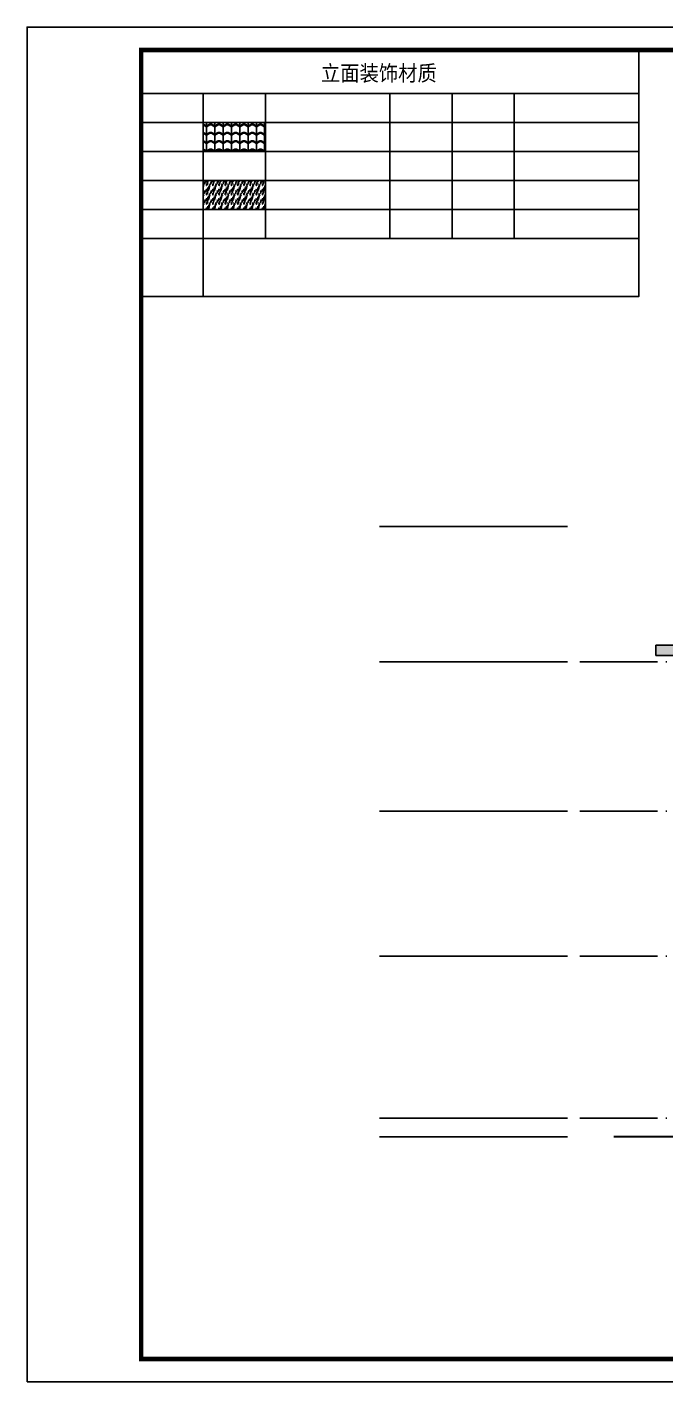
# Model space of a CAD drawing. Extents: x 44111 to 90315, y 4379 to 151689.
# Drawn here: x 44111 to 59517, y 42592 to 75262 of the extents above; entities that cross this region are included whole.
import ezdxf

# ---------------------------------------------------------------- set-up
doc = ezdxf.new("R2010")
doc.units = 0
doc.header["$LTSCALE"] = 1000
doc.header["$MEASUREMENT"] = 0
doc.linetypes.add('DOTE', pattern=[2.42, 2, -0.2, 0.02, -0.2])
for name, color, linetype in [('A-DOTE', 1, 'DOTE'), ('A-PUB_TEXT', 7, 'Continuous'), ('A-TEXT-DESC', 4, 'Continuous'), ('A-立面看线', 50, 'Continuous'), ('DIM_ELEV', 3, 'Continuous'), ('J-LM-外墙材料分色', 249, 'Continuous'), ('PUB_TAB', 7, 'Continuous'), ('PUB_TITLE', 4, 'Continuous'), ('图框固定块', 3, 'Continuous'), ('立面填充', 252, 'Continuous')]:
    doc.layers.add(name, color=color, linetype=linetype)
doc.styles.add('宋体', font='')
doc.styles.get('宋体').set_extended_font_data('SimSun')

msp = doc.modelspace()

# ---------------------------------------------------------------- hatches: boundary and pattern name
at = {"layer": 'J-LM-外墙材料分色'}
h = msp.add_hatch(dxfattribs=at)
h.set_pattern_fill('大理石', color=159, scale=50)
h.set_pattern_definition([(41.9872125, (-973435.173, -2891120.448), (299.9999956, 225.00000492), [4.804866, -1004.216925]), (68.1985905, (-973506.6, -2891127.948), (149.9999999, 450.0000002), [17.309459, -1194.35262]), (60.9453959, (-973510.173, -2891136.52), (149.99998994, 225.00000639), [7.354022, -1536.99045]), (90, (-973506.6, -2891130.09), (150, -9e-15), [2.142857, -222.85713]), (71.565051, (-973436.6, -2891124.73), (3e-07, 225.0000005), [4.51754, -469.824105]), (171.469234, (-973436.601, -2891124.733), (-149.99999951, 1.39e-06), [7.222767, -1509.5583]), (79.2157021, (-973446.601, -2891138.662), (150.00000075, 900.00000042), [15.269685, -1588.04715]), (62.1329961, (-973559.4585, -2891070.0904), (599.999992709, 1125.0000044), [35.147284, -7345.78245]), (0, (-973557.3, -2891037.1), (0, 225), [0, -150]), (64.9831065, (-973460.173, -2890996.162), (300.00000076, 674.999999545), [23.647065, -2459.2947]), (81.4391104, (-973402.3156, -2891085.0904), (299.9999994835, 2024.9999872306), [33.588522, -7020.0009]), (82.8749836, (-973485.173, -2891064.733), (149.999990988, 1125.000001127), [17.276266, -3610.7397]), (76.75948, (-973500.173, -2891111.876), (150.000001458, 674.99999948), [37.42339, -3892.0326]), (0, (-973523.56, -2891111.77), (0, 225), [0, -150]), (0, (-973521.15, -2891114.17), (0, 225), [0, -150]), (0, (-973504.28, -2891102.13), (0, 225), [0, -150]), (0, (-973509.1, -2891075.64), (0, 225), [0, -150]), (59.0362434, (-973491.601, -2891075.448), (149.99998805, 225.00000645), [12.494896, -2611.4334]), (0, (-973485.19, -2891065.15), (0, 225), [0, -150]), (0, (-973504.28, -2891073.23), (0, 225), [0, -150]), (0, (-973497.04, -2891058.78), (0, 225), [0, -150]), (0, (-973504.28, -2891080.46), (0, 225), [0, -150]), (50.1944289, (-973417.316, -2891095.805), (150.0000001, 225.0000001), [5.57875, -1165.9587]), (90, (-973417.32, -2891102.23), (150, -9e-15), [6.428571, -218.57142]), (43.6677801, (-973425.173, -2891109.733), (450.00000034, 449.99999912), [10.862076, -2270.1738]), (90, (-973425.17, -2891111.88), (150, -9e-15), [2.142857, -222.85713]), (39.805571, (-973431.601, -2891117.233), (299.99999284, 225.00000885), [8.368125, -1748.93805]), (0, (-973453.66, -2891102.13), (0, 225), [0, -150]), (0, (-973416.99, -2891095.34), (0, 225), [0, -150]), (0, (-973416.99, -2891095.34), (0, 225), [0, -150]), (29.3577535, (-973413.744, -2891091.52), (449.99999909, 225.00000133), [13.112542, -1363.704435]), (0, (-973417.5, -2891080.46), (0, 225), [0, -150]), (146.309932, (-973460.173, -2890996.162), (-300.00000184, 224.99999611), [15.452362, -1607.0457]), (8.13010235, (-973476.601, -2891026.162), (1499.99998944, 224.999998665), [15.152287, -3166.8282]), (47.8624052, (-973510.173, -2891030.4475), (600.000000265, 674.999999374), [20.228289, -4227.71235]), (14.6208739, (-973543.03, -2891039.019), (899.99999752, 225.000009386), [33.956755, -3531.5025]), (0, (-973530.79, -2891025.06), (0, 225), [0, -150]), (18.4349488, (-973483.03, -2891047.59), (600.00000006, 224.99999927), [6.77631, -1416.248625]), (16.6992442, (-973476.6, -2891045.448), (149.999997, 1.24e-05), [3.72868, -779.294295]), (101.093723, (-973473.03, -2891044.376), (-300.000002622, 1574.99998526), [18.561123, -3879.2748]), (0, (-973492.22, -2891034.7), (0, 225), [0, -150]), (0, (-973476.68, -2891025.74), (0, 225), [0, -150]), (0, (-973497.04, -2891051.55), (0, 225), [0, -150]), (0, (-973516.33, -2891003.38), (0, 225), [0, -150]), (0, (-973523.56, -2891013.02), (0, 225), [0, -150]), (44.1449026, (-973485.173, -2890999.376), (450.00000077, 449.999999984), [16.92194, -3536.6853]), (54.5829447, (-973496.601, -2891015.4475), (150.00000042, 224.999999113), [19.720626, -4121.6106]), (0, (-973484.97, -2890999.23), (0, 225), [0, -150]), (0, (-973506.69, -2891010.6), (0, 225), [0, -150]), (0, (-973484.97, -2890999.23), (0, 225), [0, -150]), (0, (-973496.58, -2891015.8), (0, 225), [0, -150]), (75.0685828, (-973461.6, -2891024.02), (150, 675.0000002), [5.544348, -1158.76875]), (90, (-973460.17, -2891018.66), (150, -9e-15), [22.5, -202.5]), (50.1944289, (-973433.744, -2890924.376), (150.0000001, 225.0000001), [5.57875, -1165.9587]), (0, (-973475.35, -2890972.07), (0, 225), [0, -150]), (0, (-973470.53, -2890974.48), (0, 225), [0, -150]), (0, (-973489.81, -2890969.66), (0, 225), [0, -150]), (0, (-973465.71, -2890943.17), (0, 225), [0, -150]), (53.1301023, (-973450.173, -2890956.519), (150.00000021, 224.99999986), [10.714286, -2239.28565]), (90, (-973450.17, -2890974.73), (150, -9e-15), [18.214285, -206.78571]), (0, (-973450.15, -2890974.37), (0, 225), [0, -150]), (23.1985905, (-973438.744, -2890926.52), (450.0000003, 225.0000001), [5.439838, -1136.926125]), (66.037511, (-973440.173, -2890929.733), (150, 449.9999997), [3.517449, -735.14688]), (66.037511, (-973441.6, -2890932.948), (150, 449.9999997), [3.517449, -735.14688]), (81.8698976, (-973443.744, -2890947.948), (150.00000065, 1125.000000114), [15.152287, -3166.8282]), (90, (-973430.17, -2890920.09), (150, -9e-15), [5.357144, -219.642855]), (0, (-973446.65, -2890912.6), (0, 225), [0, -150])])
h.paths.add_polyline_path([(48361, 71562), (49861, 71562), (49861, 70862), (48361, 70862)])
h = msp.add_hatch(dxfattribs=at)
h.set_pattern_fill('大理石', color=159, scale=50)
h.set_pattern_definition([(41.9872125, (-591259.077, 755447.22), (299.9999956, 225.0000049), [4.804866, -1004.216925]), (68.1985905, (-591330.505, 755439.72), (149.9999999, 450.0000002), [17.30946, -1194.35262]), (60.945396, (-591334.077, 755431.15), (149.99998994, 225.0000064), [7.35402, -1536.99045]), (90, (-591330.5, 755437.58), (150, -9e-15), [2.142857, -222.85713]), (71.565051, (-591260.505, 755442.936), (3e-07, 225.0000005), [4.51754, -469.824105]), (171.469234, (-591260.505, 755442.936), (-149.9999995, 1.4e-06), [7.222767, -1509.5583]), (79.215702, (-591270.505, 755429.007), (150.00000075, 900.0000004), [15.269685, -1588.04715]), (62.1329961, (-591383.3624, 755497.5784), (599.99999271, 1125.0000044), [35.147284, -7345.78245]), (0, (-591381.2, 755530.57), (0, 225), [0, -150]), (64.9831065, (-591284.077, 755571.507), (300.00000076, 674.99999954), [23.647065, -2459.2947]), (81.4391104, (-591226.2196, 755482.5784), (299.999999483, 2024.99998723), [33.588522, -7020.0009]), (82.8749836, (-591309.077, 755502.936), (149.99999099, 1125.00000113), [17.276266, -3610.7397]), (76.75948, (-591324.077, 755455.793), (150.00000146, 674.99999948), [37.42339, -3892.0326]), (0, (-591347.46, 755455.9), (0, 225), [0, -150]), (0, (-591345.05, 755453.5), (0, 225), [0, -150]), (0, (-591328.18, 755465.54), (0, 225), [0, -150]), (0, (-591333, 755492.03), (0, 225), [0, -150]), (59.0362434, (-591315.505, 755492.221), (149.99998805, 225.00000645), [12.494896, -2611.4334]), (0, (-591309.1, 755502.52), (0, 225), [0, -150]), (0, (-591328.18, 755494.44), (0, 225), [0, -150]), (0, (-591320.95, 755508.9), (0, 225), [0, -150]), (0, (-591328.18, 755487.21), (0, 225), [0, -150]), (50.194429, (-591241.22, 755471.864), (150.0000001, 225.0000001), [5.57875, -1165.9587]), (90, (-591241.22, 755465.44), (150, -9e-15), [6.42857, -218.57142]), (43.6677801, (-591249.077, 755457.936), (450.00000034, 449.99999912), [10.862076, -2270.1738]), (90, (-591249.08, 755455.8), (150, -9e-15), [2.142857, -222.85713]), (39.805571, (-591255.505, 755450.436), (299.99999284, 225.00000885), [8.368125, -1748.93805]), (0, (-591277.57, 755465.54), (0, 225), [0, -150]), (0, (-591240.9, 755472.33), (0, 225), [0, -150]), (0, (-591240.9, 755472.33), (0, 225), [0, -150]), (29.3577535, (-591237.648, 755476.15), (449.9999991, 225.0000013), [13.112542, -1363.704435]), (0, (-591241.41, 755487.21), (0, 225), [0, -150]), (146.309932, (-591284.077, 755571.507), (-300.00000184, 224.9999961), [15.452362, -1607.0457]), (8.1301023, (-591300.505, 755541.507), (1499.99998944, 224.99999867), [15.152287, -3166.8282]), (47.8624052, (-591334.077, 755537.221), (600.000000265, 674.999999374), [20.22829, -4227.71235]), (14.6208739, (-591366.934, 755528.65), (899.99999752, 225.00000939), [33.956755, -3531.5025]), (0, (-591354.7, 755542.6), (0, 225), [0, -150]), (18.4349488, (-591306.934, 755520.078), (600.00000006, 224.9999993), [6.77631, -1416.248625]), (16.699244, (-591300.505, 755522.22), (149.999997, 1.24e-05), [3.72868, -779.294295]), (101.093723, (-591296.934, 755523.293), (-300.00000262, 1574.99998526), [18.561123, -3879.2748]), (0, (-591316.13, 755532.98), (0, 225), [0, -150]), (0, (-591300.58, 755541.93), (0, 225), [0, -150]), (0, (-591320.95, 755516.12), (0, 225), [0, -150]), (0, (-591340.23, 755564.29), (0, 225), [0, -150]), (0, (-591347.46, 755554.65), (0, 225), [0, -150]), (44.1449026, (-591309.077, 755568.293), (450.00000077, 449.99999998), [16.92194, -3536.6853]), (54.5829447, (-591320.505, 755552.221), (150.00000042, 224.999999113), [19.720626, -4121.6106]), (0, (-591308.87, 755568.44), (0, 225), [0, -150]), (0, (-591330.6, 755557.06), (0, 225), [0, -150]), (0, (-591308.87, 755568.44), (0, 225), [0, -150]), (0, (-591320.48, 755551.87), (0, 225), [0, -150]), (75.0685828, (-591285.505, 755543.65), (150, 675.0000002), [5.544348, -1158.76875]), (90, (-591284.08, 755549), (150, -9e-15), [22.5, -202.5]), (50.194429, (-591257.648, 755643.293), (150.0000001, 225.0000001), [5.57875, -1165.9587]), (0, (-591299.26, 755595.6), (0, 225), [0, -150]), (0, (-591294.44, 755593.2), (0, 225), [0, -150]), (0, (-591313.72, 755598), (0, 225), [0, -150]), (0, (-591289.62, 755624.5), (0, 225), [0, -150]), (53.1301023, (-591274.077, 755611.15), (150.00000021, 224.99999986), [10.714286, -2239.28565]), (90, (-591274.08, 755592.94), (150, -9e-15), [18.214285, -206.78571]), (0, (-591274.05, 755593.3), (0, 225), [0, -150]), (23.1985905, (-591262.648, 755641.15), (450.0000003, 225.0000001), [5.43984, -1136.926125]), (66.037511, (-591264.077, 755637.936), (150, 449.9999997), [3.51745, -735.14688]), (66.037511, (-591265.505, 755634.72), (150, 449.9999997), [3.51745, -735.14688]), (81.8698976, (-591267.648, 755619.721), (150.00000065, 1125.00000011), [15.152287, -3166.8282]), (90, (-591254.08, 755647.58), (150, -9e-15), [5.357144, -219.642855]), (0, (-591270.55, 755655.08), (0, 225), [0, -150])])
h.paths.add_polyline_path([(64102, 60356), (59272, 60356), (59272, 60106), (64129, 60106)])
h.paths.add_polyline_path([(72312, 60356), (67492, 60356), (64102, 60356), (64129, 60106), (72312, 60106)])
h.paths.add_polyline_path([(71632, 59156), (71392, 59156), (71392, 59031), (71632, 59031)])
h.paths.add_polyline_path([(71392, 59156), (71032, 59156), (71032, 59031), (71392, 59031)])
h.paths.add_polyline_path([(60552, 59156), (60192, 59156), (60192, 59031), (60552, 59031)])
h.paths.add_polyline_path([(60192, 59156), (59952, 59156), (59952, 59031), (60192, 59031)])
at = {"layer": '立面填充'}
h = msp.add_hatch(dxfattribs=at)
h.set_pattern_fill('西班牙屋面', color=157, scale=100)
h.set_pattern_definition([(0, (-973580.17, -2891137.6), (0, 200), [40, -160]), (0, (-973480.17, -2891097.6), (0, 200), [40, -160]), (0, (-973480.17, -2891077.6), (0, 200), [40, -160]), (90, (-973560.17, -2891137.6), (-200, 1e-14), [200]), (45, (-973560.17, -2891137.59), (0, 200.0000053), [56.56854, -226.274172]), (45, (-973540.17, -2891137.59), (0, 200.0000053), [28.28428, -254.558432]), (135, (-973560.17, -2891137.59), (-200.0000053, 0), [56.56854, -226.274172]), (135, (-973380.17, -2891137.59), (-200.0000053, 0), [28.28428, -254.558432]), (26.5650512, (-973520.17, -2891117.59), (200, 2e-07), [44.72, -402.493595]), (153.4349488, (-973600.17, -2891117.59), (-200, 2e-07), [44.72, -402.493595]), (26.5650512, (-973520.17, -2891097.59), (200, 2e-07), [44.72, -402.493595]), (153.4349488, (-973600.17, -2891097.59), (-200, 2e-07), [44.72, -402.493595])])
h.paths.add_polyline_path([(48361, 72962), (49861, 72962), (49861, 72262), (48361, 72262)])

# ---------------------------------------------------------------- linework, layer by layer
at = {"linetype": 'ByBlock'}
msp.add_lwpolyline([(46861, 74712), (58861, 74712), (58861, 68762), (46861, 68762)], close=True, dxfattribs=at)
at = {"layer": 'A-DOTE'}
for p, q in [((78678, 59956), (57444, 59956)), ((78678, 56356), (57444, 56356)), ((78678, 52856), (57444, 52856)), ((78678, 48956), (57444, 48956))]:
    msp.add_line(p, q, dxfattribs=at)
at = {"layer": 'A-PUB_TEXT', "linetype": 'ByBlock'}
msp.add_line((58861, 68762), (58861, 73662), dxfattribs=at)
at = {"layer": 'A-立面看线'}
for p, q in [((59272, 60356), (72312, 60356)), ((59272, 60356), (59272, 60106)), ((59272, 60106), (72312, 60106))]:
    msp.add_line(p, q, dxfattribs=at)
at = {"layer": 'A-立面看线', "const_width": 50}
msp.add_lwpolyline([(78188, 48506), (58255, 48506)], dxfattribs=at)
at = {"layer": 'DIM_ELEV'}
for p, q in [((57144, 63216), (52611, 63216)), ((57144, 59956), (52611, 59956)), ((57144, 56356), (52611, 56356)), ((57144, 52856), (52611, 52856)), ((57144, 48956), (52611, 48956)), ((57144, 48506), (52611, 48506))]:
    msp.add_line(p, q, dxfattribs=at)
at = {"layer": 'J-LM-外墙材料分色'}
for points in [[(48361, 72962), (49861, 72962), (49861, 72262), (48361, 72262)], [(48361, 72962), (49861, 72962), (49861, 72262), (48361, 72262)], [(48361, 71562), (49861, 71562), (49861, 70862), (48361, 70862)], [(48361, 70862), (49861, 70862), (49861, 70162), (48361, 70162)]]:
    msp.add_lwpolyline(points, close=True, dxfattribs=at)
at = {"layer": 'PUB_TAB'}
for p, q in [((46861, 73662), (58861, 73662)), ((48361, 68762), (48361, 73662)), ((49861, 70162), (49861, 73662)), ((52861, 70162), (52861, 73662)), ((54361, 70162), (54361, 73662)), ((55861, 70162), (55861, 73662)), ((46861, 72962), (58861, 72962)), ((46861, 72262), (58861, 72262)), ((46861, 71562), (58861, 71562)), ((46861, 70862), (58861, 70862)), ((46861, 70162), (58861, 70162))]:
    msp.add_line(p, q, dxfattribs=at)
at = {"layer": 'PUB_TITLE'}
msp.add_lwpolyline([(44111, 42592), (90315, 42592), (90315, 75262), (44111, 75262)], close=True, dxfattribs=at)
msp.add_lwpolyline([(44111, 42592), (90315, 42592), (90315, 75262), (44111, 75262)], close=True, dxfattribs=at)
at = {"layer": 'PUB_TITLE', "const_width": 110}
msp.add_lwpolyline([(46861, 43142), (89761, 43142), (89761, 74712), (46861, 74712)], close=True, dxfattribs=at)
at = {"layer": '图框固定块'}
msp.add_lwpolyline([(44111, 42592), (90315, 42592), (90315, 75262), (44111, 75262)], close=True, dxfattribs=at)

# ---------------------------------------------------------------- texts
at = {"layer": 'A-TEXT-DESC', "linetype": 'Continuous', "style": '宋体', "width": 0.9}
msp.add_text('立面装饰材质', height=379.7, dxfattribs=at).set_placement((51196, 73962))

doc.saveas('drawing.dxf')
